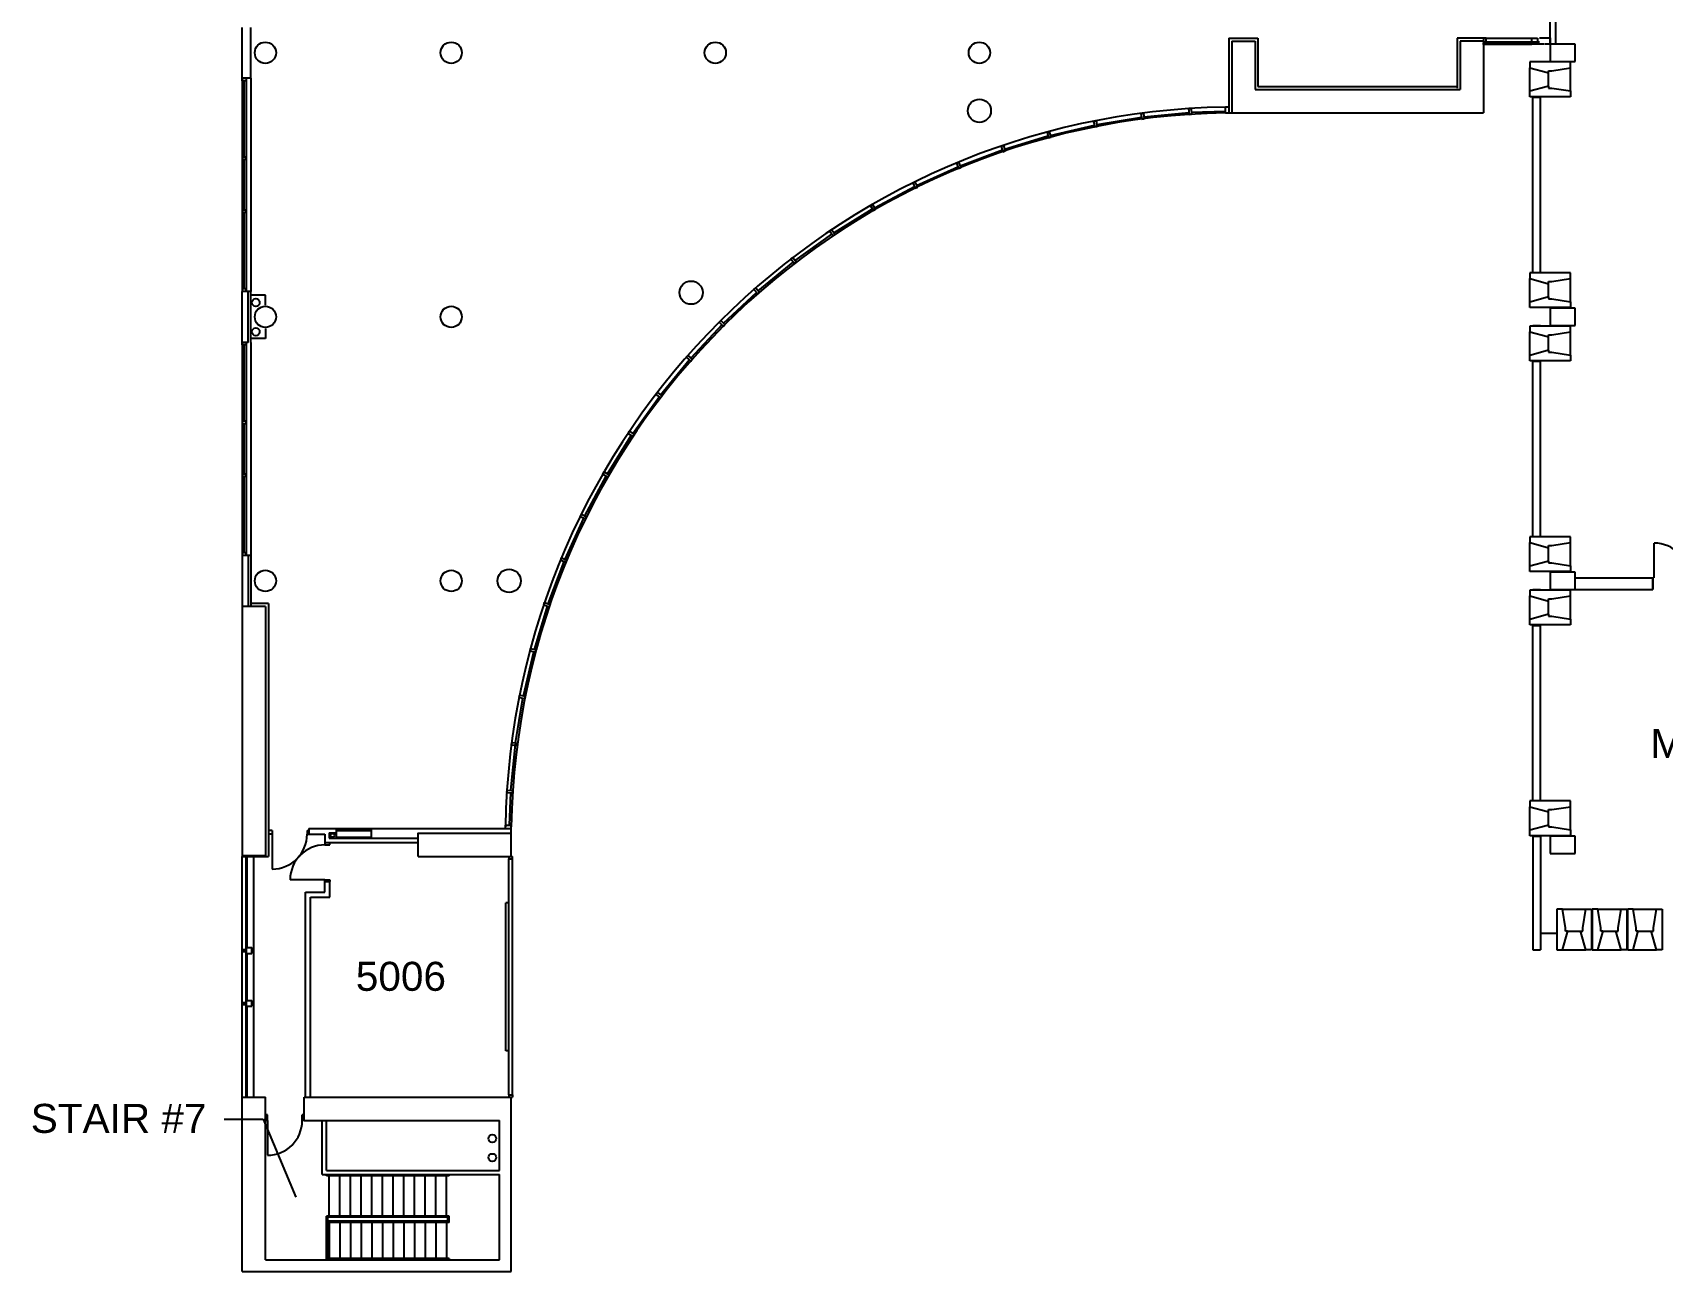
# Model space of a CAD drawing. Header units: inches. Extents: x -186 to 3067, y -16 to 2567.
# Drawn here: x -186 to 1498, y 5 to 1286 of the extents above; entities that cross this region are included whole.
import ezdxf

# ---------------------------------------------------------------- set-up
doc = ezdxf.new("R2010")
doc.units = ezdxf.units.IN
doc.header["$MEASUREMENT"] = 0
for name, color, linetype in [('A-DOOR', 4, 'Continuous'), ('A-FLOR-HRAL', 4, 'Continuous'), ('A-FLOR-STRS', 4, 'Continuous'), ('A-FLOR-TEXT', 7, 'Continuous'), ('A-GLAZ', 3, 'Continuous'), ('A-WALL', 5, 'Continuous'), ('A-WALL-JAMB', 6, 'Continuous'), ('S-COLS', 6, 'Continuous')]:
    doc.layers.add(name, color=color, linetype=linetype)
doc.styles.get("Standard").update_dxf_attribs({"font": 'arial.ttf'})

msp = doc.modelspace()

# ---------------------------------------------------------------- linework, layer by layer
for centre, radius in [((44.4, 1007), 4), ((44.4, 976.7), 4), ((123.7, 456), 2), ((288.9, 142.6), 4), ((288.9, 122.9), 4)]:
    msp.add_circle(centre, radius)
at = {"layer": 'A-DOOR'}
for p, q in [((1489.9, 722.2), (1489.9, 758.2)), ((61.4, 457.2), (61.4, 421.2)), ((115.9, 410.2), (79.9, 410.2)), ((56.4, 161.2), (56.4, 125.2))]:
    msp.add_line(p, q, dxfattribs=at)
for centre, start, end in [((1489.9, 722.2), 0, 90), ((61.4, 457.2), 270, 0), ((115.9, 410.2), 90, 180), ((56.4, 161.2), 270, 0)]:
    msp.add_arc(centre, 36, start, end, dxfattribs=at)
at = {"layer": 'A-FLOR-HRAL'}
for p, q in [((113.2, 105.2), (113.2, 161.2)), ((117.4, 109.4), (117.4, 161.2)), ((113.2, 105.2), (296.4, 105.2)), ((117.4, 109.4), (296.4, 109.4)), ((117.4, 103.9), (117.4, 105.2)), ((244.4, 103.9), (117.4, 103.9)), ((244.4, 103.9), (244.4, 105.2)), ((244.4, 103.9), (244.4, 105.2)), ((244.4, 62.4), (117.4, 62.4)), ((117.4, 17.2), (117.4, 62.4)), ((242.9, 61.2), (118.9, 61.2)), ((118.9, 17.2), (118.9, 61.2)), ((242.9, 57.2), (118.9, 57.2)), ((244.4, 55.9), (118.9, 55.9)), ((242.9, 57.2), (242.9, 61.2)), ((244.4, 55.9), (244.4, 62.4)), ((244.4, 18.4), (118.9, 18.4)), ((244.4, 18.4), (244.4, 17.2)), ((244.4, 17.2), (244.4, 18.4))]:
    msp.add_line(p, q, dxfattribs=at)
at = {"layer": 'A-FLOR-STRS'}
for p, q in [((120.4, 62.4), (120.4, 103.9)), ((131.4, 62.4), (131.4, 103.9)), ((142.4, 62.4), (142.4, 103.9)), ((153.4, 62.4), (153.4, 103.9)), ((164.4, 62.4), (164.4, 103.9)), ((175.4, 62.4), (175.4, 103.9)), ((186.4, 62.4), (186.4, 103.9)), ((197.4, 62.4), (197.4, 103.9)), ((208.4, 62.4), (208.4, 103.9)), ((219.4, 62.4), (219.4, 103.9)), ((230.4, 62.4), (230.4, 103.9)), ((241.4, 62.4), (241.4, 103.9)), ((120.4, 55.9), (120.4, 18.4)), ((131.4, 55.9), (131.4, 18.4)), ((142.4, 55.9), (142.4, 18.4)), ((153.4, 55.9), (153.4, 18.4)), ((164.4, 55.9), (164.4, 18.4)), ((175.4, 55.9), (175.4, 18.4)), ((186.4, 55.9), (186.4, 18.4)), ((197.4, 55.9), (197.4, 18.4)), ((208.4, 55.9), (208.4, 18.4)), ((219.4, 55.9), (219.4, 18.4)), ((230.4, 55.9), (230.4, 18.4)), ((241.4, 55.9), (241.4, 18.4))]:
    msp.add_line(p, q, dxfattribs=at)
at = {"layer": 'A-FLOR-TEXT'}
for p, q in [((11.8, 162.5), (51.9, 162.5)), ((51.9, 162.5), (85.8, 81.8))]:
    msp.add_line(p, q, dxfattribs=at)
at = {"layer": 'A-GLAZ'}
for p, q in [((1312.4, 1274.7), (1371.4, 1274.7)), ((1314.9, 1276.7), (1371.4, 1276.7)), ((1315.4, 1280.2), (1363.4, 1280.2)), ((1315.4, 1274.2), (1363.4, 1274.2)), ((1316.4, 1276.2), (1363.4, 1276.2)), ((30.4, 1238.8), (30.4, 1018.5)), ((32.4, 1157.2), (32.4, 1236.3)), ((34.4, 1238.8), (34.4, 1018.5)), ((39.4, 1238.8), (39.4, 1018.5)), ((1380.7, 1230.7), (1380.7, 1244.7)), ((1380.7, 1230.7), (1380.7, 1244.7)), ((913.7, 1191), (959.9, 1198.6)), ((962.4, 1198.9), (1008.9, 1203.5)), ((1011.4, 1203.7), (1046.9, 1204.8)), ((865.7, 1179.8), (911.3, 1190.5)), ((772.4, 1148.3), (816.2, 1164.8)), ((818.5, 1165.6), (863.3, 1179.2)), ((32.4, 1102.6), (32.4, 1154.7)), ((727.5, 1128.1), (770.1, 1147.4)), ((684, 1104.9), (725.3, 1127)), ((32.4, 1021), (32.4, 1100.1)), ((642.1, 1079), (681.8, 1103.7)), ((602, 1050.3), (640, 1077.6)), ((563.8, 1019.1), (600, 1048.8)), ((527.8, 985.5), (562, 1017.5)), ((1380.7, 1012.7), (1380.7, 1026.7)), ((1380.7, 1012.7), (1380.7, 1026.7)), ((494.1, 949.6), (526.9, 984.6)), ((30.4, 965.8), (30.4, 745.5)), ((32.4, 884.2), (32.4, 963.3)), ((34.4, 965.8), (34.4, 745.5)), ((39.4, 965.8), (39.4, 745.5)), ((39.4, 965.8), (39.4, 745.5)), ((1380.7, 957.7), (1380.7, 971.7)), ((462.8, 911.5), (492.5, 947.7)), ((434, 871.5), (461.3, 909.6)), ((32.4, 829.6), (32.4, 881.7)), ((407.9, 829.7), (432.6, 869.5)), ((32.4, 748), (32.4, 827.1)), ((384.6, 786.3), (406.7, 827.6)), ((364.2, 741.5), (383.5, 784.1)), ((1380.7, 739.7), (1380.7, 753.7)), ((346.8, 695.4), (363.3, 739.2)), ((332.4, 648.2), (346, 693)), ((1380.7, 684.7), (1380.7, 698.7)), ((321.1, 600.3), (331.7, 645.8)), ((313, 551.7), (320.6, 597.8)), ((308.1, 502.6), (312.8, 550.4)), ((306.8, 466.7), (307.9, 500.2)), ((1380.7, 466.7), (1380.7, 480.7)), ((30.4, 185.2), (30.4, 434.2)), ((34.4, 185.2), (34.4, 434.2)), ((35.4, 340), (35.4, 434.2)), ((42.4, 185.2), (42.4, 434.2)), ((1372.4, 354.8), (1389.2, 354.8)), ((1400.2, 357), (1414.2, 357)), ((1436.7, 357), (1450.7, 357)), ((1473.2, 357), (1487.2, 357)), ((35.4, 285.3), (35.4, 334)), ((35.4, 185.2), (35.4, 279.3))]:
    msp.add_line(p, q, dxfattribs=at)
for radius, start, end in [(757, 90.9461, 179.0539), (751, 90.9537, 179.0463)]:
    msp.add_arc((1059.4, 452.2), radius, start, end, dxfattribs=at)
at = {"layer": 'A-WALL'}
for p, q in [((1382.4, 1274.2), (1382.4, 1528.7)), ((1388.4, 1274.2), (1388.4, 1528.7)), ((30.4, 1238.8), (30.4, 1291.5)), ((39.4, 1238.8), (39.4, 1291.5)), ((1371.4, 1280.7), (1382.4, 1280.7)), ((1382.4, 1280.7), (1382.4, 1274.2)), ((1050.4, 1280.2), (1080.4, 1280.2)), ((1050.4, 1280.2), (1050.4, 1203.2)), ((1053.4, 1277.2), (1077.4, 1277.2)), ((1053.4, 1277.2), (1053.4, 1203.2)), ((1077.4, 1277.2), (1077.4, 1227.2)), ((1077.4, 1276.2), (1077.4, 1227.2)), ((1080.4, 1280.2), (1080.4, 1230.2)), ((1286.4, 1280.2), (1286.4, 1230.2)), ((1313.4, 1280.2), (1286.4, 1280.2)), ((1313.4, 1280.2), (1286.4, 1280.2)), ((1286.4, 1280.2), (1286.4, 1228.7)), ((1289.4, 1277.2), (1289.4, 1227.2)), ((1313.4, 1277.2), (1289.4, 1277.2)), ((1313.4, 1277.2), (1289.4, 1277.2)), ((1289.4, 1277.2), (1289.4, 1228.7)), ((1316.4, 1280.2), (1313.4, 1280.2)), ((1313.4, 1280.2), (1313.4, 1203.2)), ((1313.4, 1280.2), (1313.4, 1228.7)), ((1316.4, 1280.2), (1313.4, 1280.2)), ((1313.4, 1274.2), (1316.4, 1274.2)), ((1313.4, 1274.2), (1316.4, 1274.2)), ((1316.4, 1274.2), (1316.4, 1280.2)), ((1316.4, 1274.2), (1316.4, 1280.2)), ((1363.4, 1274.2), (1363.4, 1280.2)), ((1363.4, 1280.2), (1369.4, 1280.2)), ((1369.4, 1274.2), (1363.4, 1274.2)), ((1369.4, 1280.2), (1369.4, 1274.2)), ((1376.4, 1274.2), (1369.4, 1274.2)), ((1382.4, 1274.2), (1377.4, 1274.2)), ((1361.4, 1255.7), (1361.4, 1249.7)), ((1403.4, 1255.7), (1361.4, 1255.7)), ((1403.4, 1255.7), (1361.4, 1255.7)), ((1361.4, 1255.7), (1361.4, 1249.7)), ((1361.4, 1249.7), (1379.7, 1244.7)), ((1361.4, 1225.7), (1361.4, 1249.7)), ((1361.4, 1225.7), (1361.4, 1249.7)), ((1361.4, 1249.7), (1379.7, 1244.7)), ((1384.1, 1246.7), (1403.4, 1249.7)), ((1384.1, 1246.7), (1403.4, 1249.7)), ((1403.4, 1249.7), (1403.4, 1255.7)), ((1403.4, 1249.7), (1403.4, 1255.7)), ((1403.4, 1225.7), (1403.4, 1249.7)), ((1403.4, 1225.7), (1403.4, 1249.7)), ((39.4, 1238.8), (30.4, 1238.8)), ((1080.4, 1230.2), (1286.4, 1230.2)), ((1361.4, 1225.7), (1379.7, 1230.7)), ((1361.4, 1225.7), (1379.7, 1230.7)), ((1379.7, 1244.7), (1380.7, 1244.7)), ((1379.7, 1244.7), (1380.7, 1244.7)), ((1379.7, 1230.7), (1380.7, 1230.7)), ((1379.7, 1230.7), (1380.7, 1230.7)), ((1380.7, 1244.7), (1380.7, 1246.7)), ((1380.7, 1246.7), (1384.1, 1246.7)), ((1380.7, 1246.7), (1384.1, 1246.7)), ((1380.7, 1244.7), (1380.7, 1246.7)), ((1380.7, 1230.7), (1380.7, 1228.7)), ((1380.7, 1230.7), (1380.7, 1228.7)), ((1077.4, 1227.2), (1289.4, 1227.2)), ((1361.4, 1219.7), (1361.4, 1225.7)), ((1361.4, 1219.7), (1361.4, 1225.7)), ((1403.4, 1219.7), (1361.4, 1219.7)), ((1403.4, 1219.7), (1361.4, 1219.7)), ((1364.4, 1219.2), (1372.4, 1219.2)), ((1364.4, 1038.2), (1364.4, 1219.2)), ((1364.4, 1038.2), (1364.4, 1219.2)), ((1364.4, 1219.2), (1372.4, 1219.2)), ((1372.4, 1038.2), (1372.4, 1219.2)), ((1372.4, 1038.2), (1372.4, 1219.2)), ((1380.7, 1228.7), (1384.1, 1228.7)), ((1380.7, 1228.7), (1384.1, 1228.7)), ((1384.1, 1228.7), (1403.4, 1225.7)), ((1384.1, 1228.7), (1403.4, 1225.7)), ((1403.4, 1225.7), (1403.4, 1219.7)), ((1403.4, 1225.7), (1403.4, 1219.7)), ((1050.4, 1203.2), (1313.4, 1203.2)), ((1403.4, 1037.7), (1361.4, 1037.7)), ((1361.4, 1037.7), (1361.4, 1031.7)), ((1361.4, 1037.7), (1361.4, 1031.7)), ((1403.4, 1037.7), (1361.4, 1037.7)), ((1361.4, 1007.7), (1361.4, 1031.7)), ((1361.4, 1031.7), (1379.7, 1026.7)), ((1361.4, 1031.7), (1379.7, 1026.7)), ((1361.4, 1007.7), (1361.4, 1031.7)), ((1364.4, 1038.2), (1372.4, 1038.2)), ((1364.4, 1038.2), (1372.4, 1038.2)), ((1380.7, 1028.7), (1384.1, 1028.7)), ((1380.7, 1026.7), (1380.7, 1028.7)), ((1380.7, 1026.7), (1380.7, 1028.7)), ((1380.7, 1028.7), (1384.1, 1028.7)), ((1384.1, 1028.7), (1403.4, 1031.7)), ((1384.1, 1028.7), (1403.4, 1031.7)), ((1403.4, 1031.7), (1403.4, 1037.7)), ((1403.4, 1031.7), (1403.4, 1037.7)), ((1403.4, 1007.7), (1403.4, 1031.7)), ((1403.4, 1007.7), (1403.4, 1031.7)), ((1403.4, 1007.7), (1403.4, 1031.7)), ((30.4, 965.8), (30.4, 1018.5)), ((39.4, 1018.5), (30.4, 1018.5)), ((36.4, 965.8), (36.4, 1018.5)), ((39.4, 965.8), (39.4, 1018.5)), ((54.4, 1014.5), (39.4, 1014.5)), ((54.4, 1004.2), (54.4, 1014.5)), ((1361.4, 1007.7), (1379.7, 1012.7)), ((1361.4, 1007.7), (1379.7, 1012.7)), ((1379.7, 1026.7), (1380.7, 1026.7)), ((1379.7, 1026.7), (1380.7, 1026.7)), ((1379.7, 1012.7), (1380.7, 1012.7)), ((1379.7, 1012.7), (1380.7, 1012.7)), ((1380.7, 1012.7), (1380.7, 1010.7)), ((1380.7, 1012.7), (1380.7, 1010.7)), ((1361.4, 1001.7), (1361.4, 1007.7)), ((1361.4, 1001.7), (1361.4, 1007.7)), ((1403.4, 1001.7), (1361.4, 1001.7)), ((1403.4, 1001.7), (1361.4, 1001.7)), ((1380.7, 1010.7), (1384.1, 1010.7)), ((1380.7, 1010.7), (1384.1, 1010.7)), ((1384.1, 1010.7), (1403.4, 1007.7)), ((1384.1, 1010.7), (1403.4, 1007.7)), ((1403.4, 1007.7), (1403.4, 1001.7)), ((1403.4, 1007.7), (1403.4, 1001.7)), ((54.4, 980.2), (54.4, 969.8)), ((1361.4, 982.7), (1361.4, 976.7)), ((1403.4, 982.7), (1361.4, 982.7)), ((1364.4, 983.2), (1372.4, 983.2)), ((1403.4, 976.7), (1403.4, 982.7)), ((36.4, 965.8), (30.4, 965.8)), ((54.4, 969.8), (39.4, 969.8)), ((1361.4, 976.7), (1379.7, 971.7)), ((1361.4, 952.7), (1361.4, 976.7)), ((1379.7, 971.7), (1380.7, 971.7)), ((1380.7, 971.7), (1380.7, 973.7)), ((1380.7, 973.7), (1384.1, 973.7)), ((1384.1, 973.7), (1403.4, 976.7)), ((1403.4, 952.7), (1403.4, 976.7)), ((1403.4, 952.7), (1403.4, 976.7)), ((1361.4, 952.7), (1379.7, 957.7)), ((1361.4, 946.7), (1361.4, 952.7)), ((1403.4, 946.7), (1361.4, 946.7)), ((1364.4, 946.2), (1372.4, 946.2)), ((1364.4, 765.2), (1364.4, 946.2)), ((1372.4, 765.2), (1372.4, 946.2)), ((1379.7, 957.7), (1380.7, 957.7)), ((1380.7, 957.7), (1380.7, 955.7)), ((1380.7, 955.7), (1384.1, 955.7)), ((1384.1, 955.7), (1403.4, 952.7)), ((1403.4, 952.7), (1403.4, 946.7)), ((1403.4, 764.7), (1361.4, 764.7)), ((1361.4, 764.7), (1361.4, 758.7)), ((1361.4, 734.7), (1361.4, 758.7)), ((1361.4, 758.7), (1379.7, 753.7)), ((1364.4, 765.2), (1372.4, 765.2)), ((1384.1, 755.7), (1403.4, 758.7)), ((1403.4, 758.7), (1403.4, 764.7)), ((1403.4, 734.7), (1403.4, 758.7)), ((30.4, 745.5), (30.4, 692.8)), ((39.4, 745.5), (30.4, 745.5)), ((36.4, 745.5), (36.4, 692.8)), ((39.4, 745.5), (39.4, 692.8)), ((1379.7, 753.7), (1380.7, 753.7)), ((1380.7, 755.7), (1384.1, 755.7)), ((1380.7, 753.7), (1380.7, 755.7)), ((1361.4, 734.7), (1379.7, 739.7)), ((1361.4, 728.7), (1361.4, 734.7)), ((1403.4, 728.7), (1361.4, 728.7)), ((1379.7, 739.7), (1380.7, 739.7)), ((1380.7, 739.7), (1380.7, 737.7)), ((1380.7, 737.7), (1384.1, 737.7)), ((1384.1, 737.7), (1403.4, 734.7)), ((1403.4, 734.7), (1403.4, 728.7)), ((1361.4, 709.7), (1361.4, 703.7)), ((1403.4, 709.7), (1361.4, 709.7)), ((1364.4, 710.2), (1372.4, 710.2)), ((1403.4, 703.7), (1403.4, 709.7)), ((1408.4, 722.2), (1488.4, 722.2)), ((1408.4, 722.2), (1488.4, 722.2)), ((1408.4, 710.2), (1488.4, 710.2)), ((1408.4, 710.2), (1488.4, 710.2)), ((1488.4, 710.2), (1488.4, 722.2)), ((1488.4, 722.2), (1488.4, 710.2)), ((30.4, 692.8), (30.4, 434.2)), ((54.4, 692.8), (30.4, 692.8)), ((57.4, 695.8), (39.4, 695.8)), ((54.4, 692.8), (54.4, 435.2)), ((57.4, 695.8), (57.4, 434.2)), ((1361.4, 703.7), (1379.7, 698.7)), ((1361.4, 679.7), (1361.4, 703.7)), ((1379.7, 698.7), (1380.7, 698.7)), ((1380.7, 698.7), (1380.7, 700.7)), ((1380.7, 700.7), (1384.1, 700.7)), ((1384.1, 700.7), (1403.4, 703.7)), ((1403.4, 679.7), (1403.4, 703.7)), ((1361.4, 679.7), (1379.7, 684.7)), ((1361.4, 673.7), (1361.4, 679.7)), ((1379.7, 684.7), (1380.7, 684.7)), ((1380.7, 684.7), (1380.7, 682.7)), ((1380.7, 682.7), (1384.1, 682.7)), ((1384.1, 682.7), (1403.4, 679.7)), ((1403.4, 679.7), (1403.4, 673.7)), ((1403.4, 673.7), (1361.4, 673.7)), ((1364.4, 673.2), (1372.4, 673.2)), ((1364.4, 492.2), (1364.4, 673.2)), ((1372.4, 492.2), (1372.4, 673.2)), ((1403.4, 491.7), (1361.4, 491.7)), ((1361.4, 491.7), (1361.4, 485.7)), ((1364.4, 492.2), (1372.4, 492.2)), ((1403.4, 485.7), (1403.4, 491.7)), ((1361.4, 461.7), (1361.4, 485.7)), ((1361.4, 485.7), (1379.7, 480.7)), ((1379.7, 480.7), (1380.7, 480.7)), ((1380.7, 482.7), (1384.1, 482.7)), ((1380.7, 480.7), (1380.7, 482.7)), ((1384.1, 482.7), (1403.4, 485.7)), ((1403.4, 461.7), (1403.4, 485.7)), ((99.4, 463.2), (99.4, 457.2)), ((99.4, 463.2), (127.9, 463.2)), ((99.4, 457.2), (115.9, 457.2)), ((115.9, 457.2), (115.9, 448.7)), ((120.4, 458.7), (120.4, 453.2)), ((120.4, 458.7), (127.9, 458.7)), ((127.9, 454.2), (127.9, 463.2)), ((127.9, 463.2), (163.9, 463.2)), ((127.9, 461.2), (163.9, 461.2)), ((163.9, 454.2), (163.9, 463.2)), ((163.9, 463.2), (308.4, 463.2)), ((212.4, 434.2), (212.4, 458.7)), ((212.4, 434.2), (212.4, 458.2)), ((212.4, 458.2), (308.4, 458.2)), ((302.4, 466.7), (308.4, 466.7)), ((302.4, 463.2), (302.4, 466.7)), ((302.4, 466.7), (308.4, 466.7)), ((302.4, 463.2), (302.4, 466.7)), ((308.4, 463.2), (308.4, 466.7)), ((308.4, 463.2), (308.4, 466.7)), ((308.4, 434.2), (308.4, 463.2)), ((1361.4, 461.7), (1379.7, 466.7)), ((1361.4, 455.7), (1361.4, 461.7)), ((1403.4, 455.7), (1361.4, 455.7)), ((1364.4, 455.2), (1372.4, 455.2)), ((1364.4, 455.2), (1364.4, 337.7)), ((1372.4, 455.2), (1372.4, 337.7)), ((1379.7, 466.7), (1380.7, 466.7)), ((1380.7, 466.7), (1380.7, 464.7)), ((1380.7, 464.7), (1384.1, 464.7)), ((1384.1, 464.7), (1403.4, 461.7)), ((1403.4, 461.7), (1403.4, 455.7)), ((115.9, 448.7), (212.4, 448.7)), ((120.4, 453.2), (212.4, 453.2)), ((127.9, 454.2), (163.9, 454.2)), ((30.4, 435.2), (54.4, 435.2)), ((30.4, 434.2), (57.4, 434.2)), ((212.4, 434.2), (308.4, 434.2)), ((305.9, 434.2), (305.9, 431.7)), ((305.9, 431.7), (309.9, 431.7)), ((305.9, 187.7), (305.9, 431.7)), ((308.4, 434.2), (309.9, 434.2)), ((309.9, 431.7), (309.9, 434.2)), ((309.9, 187.7), (309.9, 431.7)), ((115.9, 408.2), (120.8, 408.2)), ((115.9, 397.2), (115.9, 408.2)), ((120.8, 392.2), (120.8, 408.2)), ((95.9, 185.2), (95.9, 397.2)), ((95.9, 397.2), (115.9, 397.2)), ((100.8, 392.2), (120.8, 392.2)), ((100.8, 185.2), (100.8, 392.2)), ((305.9, 386.2), (302.9, 386.2)), ((302.9, 233.2), (302.9, 386.2)), ((1395.2, 379.7), (1389.2, 379.7)), ((1389.2, 379.7), (1389.2, 337.7)), ((1398.2, 360.3), (1395.2, 379.7)), ((1395.2, 379.7), (1419.2, 379.7)), ((1416.2, 360.3), (1419.2, 379.7)), ((1419.2, 379.7), (1425.2, 379.7)), ((1425.2, 379.7), (1425.2, 337.7)), ((1425.7, 379.7), (1425.7, 337.7)), ((1431.7, 379.7), (1425.7, 379.7)), ((1431.7, 379.7), (1455.7, 379.7)), ((1434.7, 360.3), (1431.7, 379.7)), ((1452.7, 360.3), (1455.7, 379.7)), ((1455.7, 379.7), (1461.7, 379.7)), ((1461.7, 379.7), (1461.7, 337.7)), ((1462.2, 379.7), (1462.2, 337.7)), ((1468.2, 379.7), (1462.2, 379.7)), ((1468.2, 379.7), (1492.2, 379.7)), ((1471.2, 360.3), (1468.2, 379.7)), ((1489.2, 360.3), (1492.2, 379.7)), ((1492.2, 379.7), (1498.2, 379.7)), ((1498.2, 379.7), (1498.2, 337.7)), ((1395.2, 337.7), (1400.2, 356)), ((1398.2, 357), (1398.2, 360.3)), ((1400.2, 357), (1398.2, 357)), ((1400.2, 356), (1400.2, 357)), ((1414.2, 357), (1416.2, 357)), ((1414.2, 356), (1414.2, 357)), ((1419.2, 337.7), (1414.2, 356)), ((1416.2, 357), (1416.2, 360.3)), ((1431.7, 337.7), (1436.7, 356)), ((1434.7, 357), (1434.7, 360.3)), ((1436.7, 357), (1434.7, 357)), ((1436.7, 356), (1436.7, 357)), ((1450.7, 356), (1450.7, 357)), ((1450.7, 357), (1452.7, 357)), ((1455.7, 337.7), (1450.7, 356)), ((1452.7, 357), (1452.7, 360.3)), ((1468.2, 337.7), (1473.2, 356)), ((1471.2, 357), (1471.2, 360.3)), ((1473.2, 357), (1471.2, 357)), ((1473.2, 356), (1473.2, 357)), ((1487.2, 356), (1487.2, 357)), ((1487.2, 357), (1489.2, 357)), ((1492.2, 337.7), (1487.2, 356)), ((1489.2, 357), (1489.2, 360.3)), ((34.4, 340), (34.4, 334)), ((34.4, 340), (40.4, 340)), ((40.4, 334), (40.4, 340)), ((305.9, 336), (305.9, 338)), ((309.9, 336), (309.9, 338)), ((1364.4, 337.7), (1372.4, 337.7)), ((1389.2, 337.7), (1395.2, 337.7)), ((1395.2, 337.7), (1419.2, 337.7)), ((1425.2, 337.7), (1419.2, 337.7)), ((1425.7, 337.7), (1431.7, 337.7)), ((1431.7, 337.7), (1455.7, 337.7)), ((1461.7, 337.7), (1455.7, 337.7)), ((1462.2, 337.7), (1468.2, 337.7)), ((1468.2, 337.7), (1492.2, 337.7)), ((1498.2, 337.7), (1492.2, 337.7)), ((34.4, 334), (40.4, 334)), ((34.4, 285.3), (34.4, 279.3)), ((34.4, 285.3), (40.4, 285.3)), ((34.4, 279.3), (40.4, 279.3)), ((40.4, 279.3), (40.4, 285.3)), ((305.9, 281.3), (305.9, 283.3)), ((309.9, 281.3), (309.9, 283.3)), ((305.9, 233.2), (302.9, 233.2)), ((305.9, 187.7), (305.9, 187.7)), ((305.9, 187.7), (309.9, 187.7)), ((305.9, 187.7), (305.9, 185.2)), ((309.9, 187.7), (309.9, 185.2)), ((30.4, 5.2), (30.4, 185.2)), ((30.4, 185.2), (54.4, 185.2)), ((54.4, 17.2), (54.4, 185.2)), ((94.4, 161.2), (94.4, 185.2)), ((94.4, 185.2), (308.4, 185.2)), ((308.4, 185.2), (309.9, 185.2)), ((308.4, 5.2), (308.4, 185.2)), ((94.4, 161.2), (296.4, 161.2)), ((296.4, 109.4), (296.4, 161.2)), ((296.4, 17.2), (296.4, 105.2)), ((54.4, 17.2), (296.4, 17.2)), ((30.4, 5.2), (308.4, 5.2))]:
    msp.add_line(p, q, dxfattribs=at)
at = {"layer": 'A-WALL-JAMB'}
for p, q in [((30.4, 1236.3), (30.4, 1238.8)), ((34.4, 1236.3), (30.4, 1236.3)), ((34.4, 1238.8), (34.4, 1236.3)), ((959.4, 1202.5), (961.9, 1202.9)), ((959.4, 1202.5), (960.2, 1196.6)), ((960.2, 1196.6), (962.6, 1196.9)), ((961.9, 1202.9), (962.6, 1196.9)), ((1008.7, 1207.5), (1011.2, 1207.6)), ((1008.7, 1207.5), (1009.1, 1201.5)), ((1009.1, 1201.5), (1011.6, 1201.7)), ((1011.2, 1207.6), (1011.6, 1201.7)), ((1046.9, 1209.2), (1050.4, 1209.2)), ((1046.9, 1203.2), (1046.9, 1209.2)), ((1046.9, 1203.2), (1050.4, 1203.2)), ((862.3, 1183.1), (864.7, 1183.7)), ((862.3, 1183.1), (863.8, 1177.3)), ((864.7, 1183.7), (866.3, 1177.9)), ((910.5, 1194.4), (913, 1194.9)), ((910.5, 1194.4), (911.7, 1188.5)), ((911.7, 1188.5), (914.1, 1189)), ((913, 1194.9), (914.1, 1189)), ((814.9, 1168.6), (817.3, 1169.4)), ((814.9, 1168.6), (816.8, 1162.9)), ((816.8, 1162.9), (819.2, 1163.7)), ((817.3, 1169.4), (819.2, 1163.7)), ((863.8, 1177.3), (866.3, 1177.9)), ((30.4, 1157.2), (30.4, 1154.7)), ((34.4, 1157.2), (30.4, 1157.2)), ((34.4, 1154.7), (30.4, 1154.7)), ((34.4, 1154.7), (34.4, 1157.2)), ((768.6, 1151.1), (770.9, 1152)), ((768.6, 1151.1), (770.9, 1145.5)), ((770.9, 1152), (773.2, 1146.5)), ((770.9, 1145.5), (773.2, 1146.5)), ((723.5, 1130.6), (725.7, 1131.7)), ((723.5, 1130.6), (726.1, 1125.2)), ((725.7, 1131.7), (728.4, 1126.3)), ((726.1, 1125.2), (728.4, 1126.3)), ((30.4, 1102.6), (30.4, 1100.1)), ((34.4, 1102.6), (30.4, 1102.6)), ((34.4, 1100.1), (30.4, 1100.1)), ((34.4, 1100.1), (34.4, 1102.6)), ((679.8, 1107.1), (682, 1108.4)), ((679.8, 1107.1), (682.8, 1101.9)), ((682, 1108.4), (685, 1103.2)), ((682.8, 1101.9), (685, 1103.2)), ((637.8, 1080.9), (639.9, 1082.3)), ((637.8, 1080.9), (641.1, 1075.9)), ((639.9, 1082.3), (643.2, 1077.3)), ((641.1, 1075.9), (643.2, 1077.3)), ((597.6, 1052), (599.6, 1053.5)), ((597.6, 1052), (601.2, 1047.2)), ((599.6, 1053.5), (603.2, 1048.7)), ((601.2, 1047.2), (603.2, 1048.7)), ((34.4, 1021), (30.4, 1021)), ((30.4, 1021), (30.4, 1018.5)), ((34.4, 1018.5), (34.4, 1021)), ((559.4, 1020.5), (561.2, 1022.1)), ((559.4, 1020.5), (563.3, 1016)), ((561.2, 1022.1), (565.2, 1017.6)), ((563.3, 1016), (565.2, 1017.6)), ((523.3, 986.6), (525, 988.3)), ((523.3, 986.6), (527.5, 982.3)), ((525, 988.3), (529.3, 984.1)), ((527.5, 982.3), (529.3, 984.1)), ((30.4, 963.3), (30.4, 965.8)), ((34.4, 963.3), (30.4, 963.3)), ((34.4, 965.8), (34.4, 963.3)), ((489.4, 950.4), (491.1, 952.2)), ((489.4, 950.4), (494, 946.4)), ((491.1, 952.2), (495.6, 948.3)), ((494, 946.4), (495.6, 948.3)), ((458.1, 912), (459.6, 914)), ((458.1, 912), (462.8, 908.4)), ((459.6, 914), (464.4, 910.3)), ((462.8, 908.4), (464.4, 910.3)), ((34.4, 884.2), (30.4, 884.2)), ((30.4, 884.2), (30.4, 881.7)), ((34.4, 881.7), (30.4, 881.7)), ((34.4, 881.7), (34.4, 884.2)), ((429.3, 871.7), (430.7, 873.8)), ((429.3, 871.7), (434.3, 868.4)), ((430.7, 873.8), (435.7, 870.4)), ((434.3, 868.4), (435.7, 870.4)), ((34.4, 829.6), (30.4, 829.6)), ((30.4, 829.6), (30.4, 827.1)), ((34.4, 827.1), (30.4, 827.1)), ((34.4, 827.1), (34.4, 829.6)), ((403.2, 829.6), (404.5, 831.8)), ((403.2, 829.6), (408.4, 826.6)), ((404.5, 831.8), (409.7, 828.8)), ((408.4, 826.6), (409.7, 828.8)), ((379.9, 785.9), (381, 788.1)), ((379.9, 785.9), (385.3, 783.2)), ((381, 788.1), (386.4, 785.5)), ((385.3, 783.2), (386.4, 785.5)), ((30.4, 748), (30.4, 745.5)), ((34.4, 748), (30.4, 748)), ((34.4, 745.5), (34.4, 748)), ((359.6, 740.7), (360.5, 743)), ((360.5, 743), (366.1, 740.7)), ((359.6, 740.7), (365.1, 738.4)), ((365.1, 738.4), (366.1, 740.7)), ((342.2, 694.3), (343, 696.7)), ((342.2, 694.3), (347.9, 692.4)), ((343, 696.7), (348.7, 694.8)), ((347.9, 692.4), (348.7, 694.8)), ((327.9, 646.9), (328.5, 649.3)), ((327.9, 646.9), (333.7, 645.3)), ((328.5, 649.3), (334.3, 647.7)), ((333.7, 645.3), (334.3, 647.7)), ((316.7, 598.6), (317.2, 601.1)), ((316.7, 598.6), (322.6, 597.5)), ((317.2, 601.1), (323.1, 599.9)), ((322.6, 597.5), (323.1, 599.9)), ((308.7, 549.7), (309.1, 552.2)), ((308.7, 549.7), (314.7, 548.9)), ((309.1, 552.2), (315, 551.4)), ((314.7, 548.9), (315, 551.4)), ((303.9, 500.4), (304.1, 502.9)), ((303.9, 500.4), (309.9, 500)), ((304.1, 502.9), (310.1, 502.5)), ((309.9, 500), (310.1, 502.5)), ((61.4, 461.2), (57.4, 461.2)), ((61.4, 457.2), (57.4, 457.2)), ((61.4, 461.2), (61.4, 457.2)), ((97.4, 461.2), (99.4, 461.2)), ((97.4, 461.2), (97.4, 457.2)), ((97.4, 457.2), (99.4, 457.2)), ((115.9, 448.7), (115.9, 446.2)), ((115.9, 446.2), (120.8, 446.2)), ((120.8, 446.2), (120.8, 448.7)), ((115.9, 408.2), (115.9, 410.2)), ((115.9, 410.2), (120.8, 410.2)), ((115.9, 408.2), (115.9, 408.2)), ((120.8, 410.2), (120.8, 408.2)), ((30.4, 336), (30.4, 338)), ((30.4, 338), (34.4, 338)), ((30.4, 336), (34.4, 336)), ((30.4, 281.3), (30.4, 283.3)), ((30.4, 283.3), (34.4, 283.3)), ((30.4, 281.3), (34.4, 281.3)), ((56.4, 167.2), (54.4, 167.2)), ((56.4, 161.2), (54.4, 161.2)), ((56.4, 161.2), (56.4, 167.2)), ((94.4, 167.2), (92.4, 167.2)), ((92.4, 161.2), (92.4, 167.2)), ((94.4, 161.2), (92.4, 161.2))]:
    msp.add_line(p, q, dxfattribs=at)
at = {"layer": 'S-COLS'}
for p, q in [((1382.4, 1274.2), (1382.4, 1256.2)), ((1408.4, 1274.2), (1382.4, 1274.2)), ((1382.4, 1274.2), (1382.4, 1256.2)), ((1408.4, 1274.2), (1382.4, 1274.2)), ((1408.4, 1256.2), (1408.4, 1274.2)), ((1408.4, 1256.2), (1408.4, 1274.2)), ((1382.4, 1256.2), (1408.4, 1256.2)), ((1382.4, 1256.2), (1408.4, 1256.2)), ((1382.4, 1001.2), (1382.4, 983.2)), ((1408.4, 1001.2), (1382.4, 1001.2)), ((1408.4, 983.2), (1408.4, 1001.2)), ((1382.4, 983.2), (1408.4, 983.2)), ((1382.4, 728.2), (1382.4, 710.2)), ((1408.4, 728.2), (1382.4, 728.2)), ((1408.4, 710.2), (1408.4, 728.2)), ((1382.4, 710.2), (1408.4, 710.2)), ((1382.4, 455.2), (1382.4, 437.2)), ((1408.4, 455.2), (1382.4, 455.2)), ((1408.4, 437.2), (1408.4, 455.2)), ((1382.4, 437.2), (1408.4, 437.2))]:
    msp.add_line(p, q, dxfattribs=at)
for centre, radius in [((54.4, 1265.2), 11), ((246.4, 1265.2), 11), ((519.4, 1265.2), 11), ((792.4, 1265.2), 11), ((792.4, 1205.3), 12), ((494.4, 1017.2), 12), ((54.4, 992.2), 11), ((246.4, 992.2), 11), ((54.4, 719.2), 11), ((246.4, 719.2), 11), ((306.3, 719.2), 12)]:
    msp.add_circle(centre, radius, dxfattribs=at)

# ---------------------------------------------------------------- texts
at = {"layer": 'A-FLOR-TEXT'}
for s, p in [('M514', (1486.1, 536)), ('5006', (147.8, 295.3)), ('STAIR #7', (-188.2, 148.4))]:
    msp.add_text(s, height=30, dxfattribs=at).set_placement(p)

doc.saveas('drawing.dxf')
